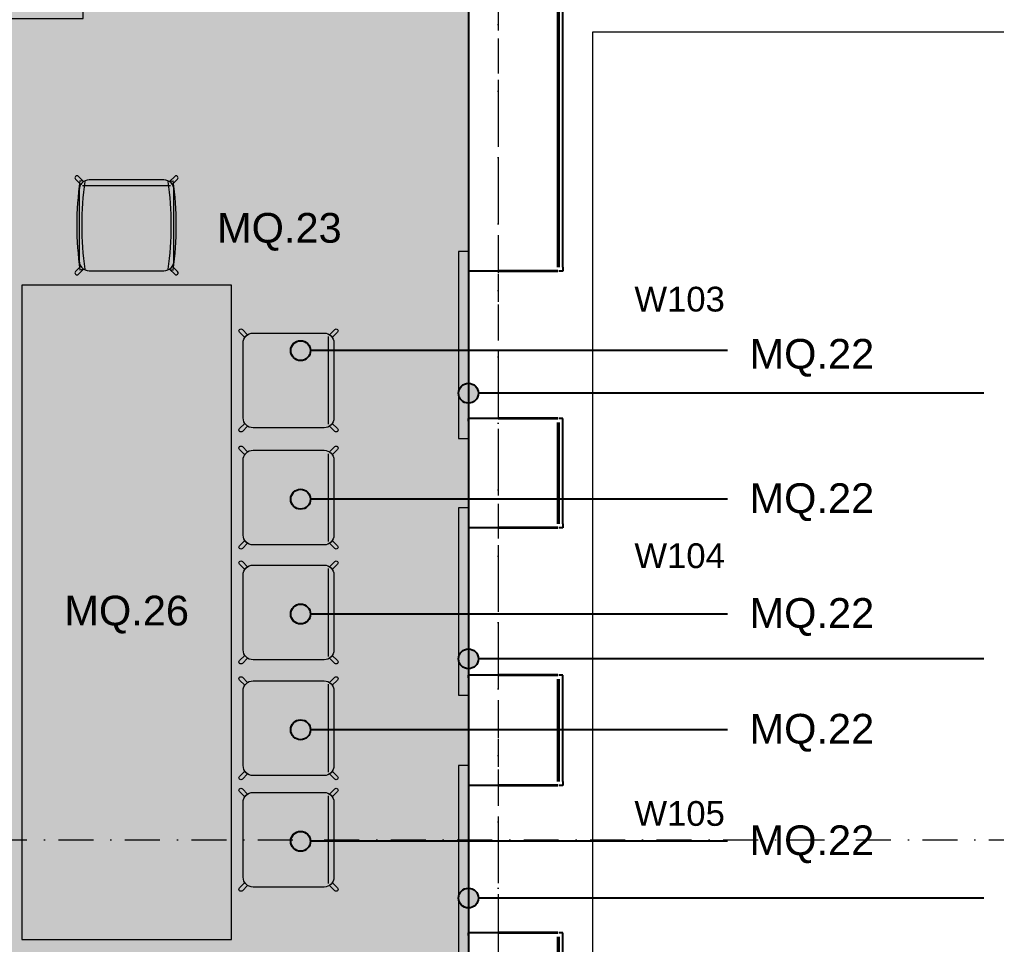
# Model space of a CAD drawing. Header units: millimetres. Extents: x -14278 to 101596, y -22378 to 34603.
# Drawn here: x 25635 to 30563, y 1471 to 6139 of the extents above; entities that cross this region are included whole.
import ezdxf
from ezdxf.enums import TextEntityAlignment as Align

# ---------------------------------------------------------------- set-up
doc = ezdxf.new("R2010")
doc.units = ezdxf.units.MM
doc.header["$MEASUREMENT"] = 0
doc.linetypes.add('Dot & Dashed', pattern=[335.138881, 176.388884, -88.194442, 0, -70.555556])
doc.linetypes.add('Hidden Line', pattern=[195.611112, 141.111112, -54.5])
for name, color, linetype in [('A-Zz_20_10_90-T_TextFFEInternal', 7, 'Continuous'), ('A-Zz_20_10_90-T_TextWindow', 7, 'Continuous'), ('NewA-Ee_25_10-M_WallsExternal', 7, 'Continuous'), ('NewA-Ee_30_40-M_Floors', 7, 'Continuous'), ('NewA-Ee_30_60-M_Pavements', 7, 'Continuous'), ('NewA-Ee_40_20-M_GeneralFFAndEInternalFixed', 7, 'Continuous'), ('NewA-Ee_40_20-M_GeneralFFAndEInternalMovable', 7, 'Continuous'), ('NewA-SL-M_SpacesExternal', 7, 'Continuous'), ('NewA-SL-M_SpacesInternal', 7, 'Continuous'), ('NewA-Ss_30_25-M_CeilingAndSoffitSystems', 7, 'Continuous'), ('NewA-Zz_20_10_90-T_TextFFEInternal', 7, 'Continuous'), ('NewA-Zz_35_40_80-M_GridStructural', 7, 'Continuous'), ('NewA-Zz_50_10_70-P_BoundarySiteRed', 7, 'Continuous'), ('NewA-Zz_50_90_00-M_GrossInternal', 7, 'Continuous')]:
    doc.layers.add(name, color=color, linetype=linetype)
doc.styles.add('GENERATED_STYLE_1', font='')
doc.styles.get('GENERATED_STYLE_1').set_extended_font_data('Arial')

# ---------------------------------------------------------------- blocks, each defined once
blk = doc.blocks.new('Beam_1_1', base_point=(28050, 0))
at = {"layer": 'NewA-Ee_25_10-M_WallsExternal', "color": 6, "linetype": 'Hidden Line', "lineweight": 13}
blk.add_line((28050, 6225.1), (28050, 0), dxfattribs=at)
blk = doc.blocks.new('RECREATION_DINING ROOM_118_18_1', base_point=(18506.4, 5622.1))
at = {"layer": 'NewA-SL-M_SpacesInternal', "color": 253, "linetype": 'Continuous', "lineweight": 13}
blk.add_line((27899.7, 150.3), (27899.7, 6550.3), dxfattribs=at)
at = {"layer": 'NewA-SL-M_SpacesInternal', "color": 5, "lineweight": 70, "style": 'GENERATED_STYLE_1'}
for tag, height, p in [('ROOM_NAME', 200, (16634.6, 5929.9)), ('ROOM_NUMBER', 150, (16634.6, 5627.1)), ('adj_text', 150, (16634.6, 5391.4))]:
    blk.add_attdef(tag, text='', height=height, dxfattribs=at).set_placement(p, align=Align.TOP_LEFT)
blk = doc.blocks.new('BUILDING SITE_Site_28_1', base_point=(-3334.4, -767))
at = {"layer": 'NewA-SL-M_SpacesExternal', "color": 253, "linetype": 'Continuous', "lineweight": 13}
for p, q in [((35324.7, 6075.3), (28524.7, 6075.3)), ((28524.7, 6075.3), (28524.7, -6942.3))]:
    blk.add_line(p, q, dxfattribs=at)
at = {"layer": 'NewA-SL-M_SpacesExternal', "color": 5, "lineweight": 70, "style": 'GENERATED_STYLE_1'}
for tag, height, p in [('ROOM_NAME', 200, (-4325.1, -459.1)), ('ROOM_NUMBER', 150, (-4325.1, -762)), ('adj_text', 150, (-4325.1, -997.7))]:
    blk.add_attdef(tag, text='', height=height, dxfattribs=at).set_placement(p, align=Align.TOP_LEFT)
blk = doc.blocks.new('Mesh_1_1', base_point=(14339.9, 34603))
at = {"layer": 'NewA-Ee_30_60-M_Pavements', "color": 254, "linetype": 'Continuous', "lineweight": 13, "flags": 128}
blk.add_lwpolyline([(14339.9, 34603, -0.414214), (42830.6, 6112.3, -0.414214), (14339.9, -22378.4, -0.414214), (-14150.7, 6112.3, -0.414214)], format="xyb", close=True, dxfattribs=at)
blk.add_lwpolyline([(-474.7, 15724.7), (35324.7, 15724.7), (35324.7, 6075.3), (28524.7, 6075.3), (28524.7, -474.7), (7900.2, -474.7), (7900.2, 2666.8), (6124.7, 2666.8), (6124.7, 1525.3), (1425.3, 1525.3), (1425.3, 6075.3), (-474.7, 6075.3)], close=True, dxfattribs=at)
blk = doc.blocks.new('Slab_4_1', base_point=(11328, 15324.9))
at = {"layer": 'NewA-Ee_30_40-M_Floors', "linetype": 'Continuous', "lineweight": 13}
blk.add_hatch(color=254, dxfattribs=at).paths.add_polyline_path([(11328, 15324.9), (11328, 15099.7), (150.3, 15099.7), (150.3, 9350.5), (-124.9, 9350.5), (-124.9, 8300.5), (150.3, 8300.5), (150.3, 6700.3), (2050.3, 6700.3), (2050.3, 2150.3), (5499.7, 2150.3), (5499.7, 3091.8), (6214.3, 3091.8), (6214.3, 2766.8), (7714.3, 2766.8), (7714.3, 3091.8), (8455.6, 3091.8), (8500.3, 150.3), (16363.1, 150.3), (16363.1, -124.9), (17413.1, -124.9), (17413.1, 150.3), (27899.7, 150.3), (27899.7, 6700.3), (34699.7, 6700.3), (34699.7, 15099.7), (34639.4, 15099.7), (34639.4, 15324.9), (32809.4, 15324.9), (32809.4, 15099.7), (13158, 15099.7), (13158, 15324.9)])
at = {"layer": 'NewA-Ee_30_40-M_Floors', "color": 6, "linetype": 'Continuous', "lineweight": 13, "flags": 128}
blk.add_lwpolyline([(13158, 15099.7), (32809.4, 15099.7), (32809.4, 15324.9), (34639.4, 15324.9), (34639.4, 15099.7), (34699.7, 15099.7), (34699.7, 6700.3), (27899.7, 6700.3), (27899.7, 150.3), (17413.1, 150.3)], dxfattribs=at)
blk = doc.blocks.new('Slab_6_1', base_point=(17273.6, 6550.3))
at = {"layer": 'NewA-Ss_30_25-M_CeilingAndSoffitSystems', "linetype": 'Continuous', "lineweight": 0}
blk.add_hatch(color=255, dxfattribs=at).paths.add_polyline_path([(17273.6, 6550.3), (15249.9, 6550.3), (15249.9, 150.3), (27899.7, 150.3), (27899.7, 6550), (25956, 6550), (25956, 6144.1), (17273.6, 6144.1)])
at = {"layer": 'NewA-Ss_30_25-M_CeilingAndSoffitSystems', "color": 6, "linetype": 'Continuous', "lineweight": 13, "flags": 128}
blk.add_lwpolyline([(17273.6, 6550.3), (17273.6, 6144.1), (25956, 6144.1), (25956, 6550), (27899.7, 6550), (27899.7, 150.3), (15249.9, 150.3), (15249.9, 6550.3)], close=True, dxfattribs=at)
blk = doc.blocks.new('Wall_6_1', base_point=(28050, 6550))
at = {"layer": 'NewA-Ee_25_10-M_WallsExternal', "color": 92, "linetype": 'Continuous', "lineweight": 35}
for p, q in [((28350, 6250), (28350, 4889.2)), ((28074.9, 4869), (28050, 4869)), ((28350, 4869), (28074.9, 4869)), ((28074.9, 4125), (28050, 4125)), ((28350, 4125), (28074.9, 4125)), ((28350, 4104.9), (28350, 3594.4)), ((28074.9, 3574.3), (28050, 3574.3)), ((28350, 3574.3), (28074.9, 3574.3)), ((28074.9, 2830.3), (28050, 2830.3)), ((28350, 2830.3), (28074.9, 2830.3)), ((28350, 2810.2), (28350, 2293.9)), ((28074.9, 2273.8), (28050, 2273.8)), ((28350, 2273.8), (28074.9, 2273.8)), ((28074.9, 1529.8), (28050, 1529.8)), ((28350, 1529.8), (28074.9, 1529.8)), ((28350, 1509.7), (28350, -300))]:
    blk.add_line(p, q, dxfattribs=at)
at = {"layer": 'NewA-Ee_25_10-M_WallsExternal', "linetype": 'Continuous'}
for p, q in [((28354.8, 6245.2), (28354.8, 4889.2)), ((27899.7, 4882), (27899.7, 4869)), ((28374.9, 4889.2), (28374.9, 4869)), ((27916.1, 4869), (27899.7, 4869)), ((27899.7, 4869), (27899.7, 4125)), ((27979.6, 4869), (27916.1, 4869)), ((28024.9, 4869), (27979.6, 4869)), ((28050, 4869), (28024.9, 4869)), ((28374.9, 4869), (28354.8, 4869)), ((27899.7, 4112), (27899.7, 4125)), ((27916.1, 4125), (27899.7, 4125)), ((27979.6, 4125), (27916.1, 4125)), ((28024.9, 4125), (27979.6, 4125)), ((28050, 4125), (28024.9, 4125)), ((28374.9, 4125), (28354.8, 4125)), ((28354.8, 4104.9), (28354.8, 3594.4)), ((28374.9, 4104.9), (28374.9, 4125)), ((27899.7, 3587.3), (27899.7, 3574.3)), ((27916.1, 3574.3), (27899.7, 3574.3)), ((27899.7, 3574.3), (27899.7, 2830.3)), ((27979.6, 3574.3), (27916.1, 3574.3)), ((28024.9, 3574.3), (27979.6, 3574.3)), ((28050, 3574.3), (28024.9, 3574.3)), ((28374.9, 3574.3), (28354.8, 3574.3)), ((28374.9, 3594.4), (28374.9, 3574.3)), ((27899.7, 2817.3), (27899.7, 2830.3)), ((27916.1, 2830.3), (27899.7, 2830.3)), ((27979.6, 2830.3), (27916.1, 2830.3)), ((28024.9, 2830.3), (27979.6, 2830.3)), ((28050, 2830.3), (28024.9, 2830.3)), ((28374.9, 2830.3), (28354.8, 2830.3)), ((28354.8, 2810.2), (28354.8, 2293.9)), ((28374.9, 2810.2), (28374.9, 2830.3)), ((27899.7, 2286.8), (27899.7, 2273.8)), ((27916.1, 2273.8), (27899.7, 2273.8)), ((27899.7, 2273.8), (27899.7, 1529.8)), ((27979.6, 2273.8), (27916.1, 2273.8)), ((28024.9, 2273.8), (27979.6, 2273.8)), ((28050, 2273.8), (28024.9, 2273.8)), ((28374.9, 2273.8), (28354.8, 2273.8)), ((28374.9, 2293.9), (28374.9, 2273.8)), ((27899.7, 1516.8), (27899.7, 1529.8)), ((27916.1, 1529.8), (27899.7, 1529.8)), ((27979.6, 1529.8), (27916.1, 1529.8)), ((28024.9, 1529.8), (27979.6, 1529.8)), ((28050, 1529.8), (28024.9, 1529.8)), ((28374.9, 1529.8), (28354.8, 1529.8)), ((28374.9, 1509.7), (28374.9, 1529.8)), ((28354.8, 1509.7), (28354.8, -304.8))]:
    blk.add_line(p, q, dxfattribs=at)
at = {"layer": 'NewA-Ee_25_10-M_WallsExternal', "linetype": 'Continuous', "flags": 128}
for points in [[(27899.7, 6700.3), (27899.7, 4882)], [(28374.9, 4889.2), (28374.9, 6225.1)], [(27899.7, 4112), (27899.7, 3587.3)], [(28374.9, 3594.4), (28374.9, 4104.9)], [(27899.7, 2817.3), (27899.7, 2286.8)], [(28374.9, 2293.9), (28374.9, 2810.2)], [(27899.7, 1516.8), (27899.7, 150.3)], [(28374.9, -324.9), (28374.9, 1509.7)]]:
    blk.add_lwpolyline(points, dxfattribs=at)
blk = doc.blocks.new('Standard grid marker')
at = {"layer": 'NewA-Zz_35_40_80-M_GridStructural', "color": 6, "linetype": 'Dot & Dashed', "lineweight": 13}
blk.add_line((1000, 0), (18130.8, 0), dxfattribs=at)
at = {"layer": 'NewA-Zz_35_40_80-M_GridStructural', "style": 'GENERATED_STYLE_1'}
blk.add_attdef('AC_MarkerText_1', text='', height=250, rotation=90, dxfattribs=at).set_placement((-250, 14.3), align=Align.MIDDLE_CENTER)
blk = doc.blocks.new('Standard grid marker_2')
at = {"layer": 'NewA-Zz_35_40_80-M_GridStructural', "color": 6, "linetype": 'Dot & Dashed', "lineweight": 13}
blk.add_line((1000, 0), (40175.6, 0), dxfattribs=at)
at = {"layer": 'NewA-Zz_35_40_80-M_GridStructural', "style": 'GENERATED_STYLE_1'}
blk.add_attdef('AC_MarkerText_1', text='', height=250, dxfattribs=at).set_placement((41425.6, 14.3), align=Align.MIDDLE_CENTER)
blk = doc.blocks.new('Dining Table 04 19')
at = {"layer": 'NewA-Ee_40_20-M_GeneralFFAndEInternalMovable', "color": 255, "linetype": 'Continuous', "lineweight": 13}
for p, q in [((2622, 1058.8625), (-680, 1058.8625)), ((-680, 1058.8625), (-680, 0)), ((2622, 0), (2622, 1058.8625)), ((-680, 0), (2622, 0))]:
    blk.add_line(p, q, dxfattribs=at)
at = {"layer": 'NewA-Ee_40_20-M_GeneralFFAndEInternalMovable', "color": 1, "linetype": 'Continuous', "lineweight": 18}
for p, q in [((2622, 1058.8625), (-680, 1058.8625)), ((-680, 1058.8625), (-680, 0)), ((2622, 0), (2622, 1058.8625)), ((-680, 0), (2622, 0))]:
    blk.add_line(p, q, dxfattribs=at)
blk = doc.blocks.new('Chair 05 19')
at = {"layer": 'NewA-Ee_40_20-M_GeneralFFAndEInternalMovable', "color": 1, "linetype": 'Continuous', "lineweight": 18}
for p, q in [((17.1, 497.1), (43.4, 470.7)), ((476.6, 470.7), (502.9, 497.1)), ((29.3, 456.6), (2.9, 482.9)), ((38.5, 451.5), (481.5, 451.5)), ((449, 479), (71, 479)), ((517.1, 482.9), (490.7, 456.6)), ((21, 429), (21, 71)), ((499, 71), (499, 429)), ((29.3, 43.4), (2.9, 17.1)), ((17.1, 2.9), (43.4, 29.3)), ((71, 21), (449, 21)), ((476.6, 29.3), (502.9, 2.9)), ((517.1, 17.1), (490.7, 43.4))]:
    blk.add_line(p, q, dxfattribs=at)
for centre, radius, start, end in [((10, 490), 10, 45, 225), ((510, 490), 10, 315, 135), ((71, 429), 50, 90, 180), ((71, 429), 50, 123.463, 146.537), ((449, 429), 50, 0, 90), ((449, 429), 50, 33.463, 56.537), ((71, 71), 50, 180, 270), ((449, 71), 50, 270, 0), ((10, 10), 10, 135, 315), ((71, 71), 50, 213.463, 236.537), ((449, 71), 50, 303.463, 326.537), ((510, 10), 10, 225, 45)]:
    blk.add_arc(centre, radius, start, end, dxfattribs=at)
blk = doc.blocks.new('Chair 05 19_2')
at = {"layer": 'NewA-Ee_40_20-M_GeneralFFAndEInternalMovable', "color": 1, "linetype": 'Continuous', "lineweight": 18}
for p, q in [((17.1, 497.1), (43.4, 470.7)), ((476.6, 470.7), (502.9, 497.1)), ((29.3, 456.6), (2.9, 482.9)), ((49.8, 471.9), (25.1, 475.4)), ((38.5, 451.5), (481.5, 451.5)), ((449, 479), (71, 479)), ((470.2, 471.9), (494.9, 475.4)), ((517.1, 482.9), (490.7, 456.6)), ((21, 429), (21, 71)), ((499, 71), (499, 429)), ((29.3, 43.4), (2.9, 17.1)), ((17.1, 2.9), (43.4, 29.3)), ((49.8, 28.1), (25.1, 24.6)), ((71, 21), (449, 21)), ((470.2, 28.1), (494.9, 24.6)), ((476.6, 29.3), (502.9, 2.9)), ((517.1, 17.1), (490.7, 43.4))]:
    blk.add_line(p, q, dxfattribs=at)
for centre, radius, start, end in [((10, 490), 10, 45, 225), ((510, 490), 10, 315, 135), ((1622.3, 250), 1613.1, 171.967, 188.033), ((71, 429), 50, 90, 180), ((71, 429), 50, 123.463, 146.537), ((1622.3, 250), 1588.1, 171.967, 188.033), ((449, 429), 50, 0, 90), ((-1102.3, 250), 1588.1, 351.967, 8.033), ((449, 429), 50, 33.463, 56.537), ((-1102.3, 250), 1613.1, 351.967, 8.033), ((71, 71), 50, 180, 270), ((449, 71), 50, 270, 0), ((10, 10), 10, 135, 315), ((71, 71), 50, 213.463, 236.537), ((449, 71), 50, 303.463, 326.537), ((510, 10), 10, 225, 45)]:
    blk.add_arc(centre, radius, start, end, dxfattribs=at)
blk = doc.blocks.new('Venetian Blind 19_2')
at = {"layer": 'NewA-Ee_40_20-M_GeneralFFAndEInternalFixed', "color": 1, "linetype": 'Continuous', "lineweight": 18}
for p, q in [((944, 50), (0, 50)), ((0, 50), (0, 0)), ((944, 0), (944, 50)), ((0, 0), (944, 0))]:
    blk.add_line(p, q, dxfattribs=at)
blk = doc.blocks.new('Line_43_1', base_point=(29206.8, 4468.1))
at = {"layer": 'NewA-Zz_20_10_90-T_TextFFEInternal', "linetype": 'Continuous'}
blk.add_hatch(color=256, dxfattribs=at).paths.add_polyline_path([(27103.1, 4468.1), (27099.3, 4487.3), (27088.4, 4503.5), (27072.2, 4514.3), (27053.1, 4518.1), (27033.9, 4514.3), (27017.7, 4503.5), (27006.9, 4487.3), (27003.1, 4468.1), (27006.9, 4449), (27017.7, 4432.8), (27033.9, 4421.9), (27053.1, 4418.1), (27072.2, 4421.9), (27088.4, 4432.8), (27099.3, 4449)])
blk.add_line((29206.8, 4468.1), (27103.1, 4468.1), dxfattribs=at)
blk.add_circle((27053.1, 4468.1), 50, dxfattribs=at)
blk = doc.blocks.new('Line_44_1', base_point=(29206.8, 3718.4))
at = {"layer": 'NewA-Zz_20_10_90-T_TextFFEInternal', "linetype": 'Continuous'}
blk.add_hatch(color=256, dxfattribs=at).paths.add_polyline_path([(27103.1, 3718.4), (27099.3, 3737.5), (27088.4, 3753.8), (27072.2, 3764.6), (27053.1, 3768.4), (27033.9, 3764.6), (27017.7, 3753.8), (27006.9, 3737.5), (27003.1, 3718.4), (27006.9, 3699.3), (27017.7, 3683.1), (27033.9, 3672.2), (27053.1, 3668.4), (27072.2, 3672.2), (27088.4, 3683.1), (27099.3, 3699.3)])
blk.add_line((29206.8, 3718.4), (27103.1, 3718.4), dxfattribs=at)
blk.add_circle((27053.1, 3718.4), 50, dxfattribs=at)
blk = doc.blocks.new('Line_45_1', base_point=(29206.8, 3139))
at = {"layer": 'NewA-Zz_20_10_90-T_TextFFEInternal', "linetype": 'Continuous'}
blk.add_hatch(color=256, dxfattribs=at).paths.add_polyline_path([(27103.1, 3139), (27099.3, 3158.1), (27088.4, 3174.3), (27072.2, 3185.2), (27053.1, 3189), (27033.9, 3185.2), (27017.7, 3174.3), (27006.9, 3158.1), (27003.1, 3139), (27006.9, 3119.8), (27017.7, 3103.6), (27033.9, 3092.8), (27053.1, 3089), (27072.2, 3092.8), (27088.4, 3103.6), (27099.3, 3119.8)])
blk.add_line((29206.8, 3139), (27103.1, 3139), dxfattribs=at)
blk.add_circle((27053.1, 3139), 50, dxfattribs=at)
blk = doc.blocks.new('Line_46_1', base_point=(29206.8, 2554.8))
at = {"layer": 'NewA-Zz_20_10_90-T_TextFFEInternal', "linetype": 'Continuous'}
blk.add_hatch(color=256, dxfattribs=at).paths.add_polyline_path([(27103.1, 2554.8), (27099.3, 2573.9), (27088.4, 2590.1), (27072.2, 2601), (27053.1, 2604.8), (27033.9, 2601), (27017.7, 2590.1), (27006.9, 2573.9), (27003.1, 2554.8), (27006.9, 2535.6), (27017.7, 2519.4), (27033.9, 2508.6), (27053.1, 2504.8), (27072.2, 2508.6), (27088.4, 2519.4), (27099.3, 2535.6)])
blk.add_line((29206.8, 2554.8), (27103.1, 2554.8), dxfattribs=at)
blk.add_circle((27053.1, 2554.8), 50, dxfattribs=at)
blk = doc.blocks.new('Line_47_1', base_point=(29206.8, 1992))
at = {"layer": 'NewA-Zz_20_10_90-T_TextFFEInternal', "linetype": 'Continuous'}
blk.add_hatch(color=256, dxfattribs=at).paths.add_polyline_path([(27103.1, 1992), (27099.3, 2011.1), (27088.4, 2027.3), (27072.2, 2038.2), (27053.1, 2042), (27033.9, 2038.2), (27017.7, 2027.3), (27006.9, 2011.1), (27003.1, 1992), (27006.9, 1972.8), (27017.7, 1956.6), (27033.9, 1945.8), (27053.1, 1942), (27072.2, 1945.8), (27088.4, 1956.6), (27099.3, 1972.8)])
blk.add_line((29206.8, 1992), (27103.1, 1992), dxfattribs=at)
blk.add_circle((27053.1, 1992), 50, dxfattribs=at)
blk = doc.blocks.new('Line_60_1', base_point=(30499, 1705.6))
at = {"layer": 'NewA-Zz_20_10_90-T_TextFFEInternal', "linetype": 'Continuous'}
blk.add_hatch(color=256, dxfattribs=at).paths.add_polyline_path([(27949.7, 1705.6), (27945.9, 1724.7), (27935.1, 1740.9), (27918.8, 1751.8), (27899.7, 1755.6), (27880.6, 1751.8), (27864.4, 1740.9), (27853.5, 1724.7), (27849.7, 1705.6), (27853.5, 1686.4), (27864.4, 1670.2), (27880.6, 1659.4), (27899.7, 1655.6), (27918.8, 1659.4), (27935.1, 1670.2), (27945.9, 1686.4)])
blk.add_line((30499, 1705.6), (27949.7, 1705.6), dxfattribs=at)
blk.add_circle((27899.7, 1705.6), 50, dxfattribs=at)
blk = doc.blocks.new('Line_61_1', base_point=(30499, 2912.9))
at = {"layer": 'NewA-Zz_20_10_90-T_TextFFEInternal', "linetype": 'Continuous'}
blk.add_hatch(color=256, dxfattribs=at).paths.add_polyline_path([(27949.7, 2912.9), (27945.9, 2932), (27935.1, 2948.3), (27918.8, 2959.1), (27899.7, 2962.9), (27880.6, 2959.1), (27864.4, 2948.3), (27853.5, 2932), (27849.7, 2912.9), (27853.5, 2893.8), (27864.4, 2877.6), (27880.6, 2866.7), (27899.7, 2862.9), (27918.8, 2866.7), (27935.1, 2877.6), (27945.9, 2893.8)])
blk.add_line((30499, 2912.9), (27949.7, 2912.9), dxfattribs=at)
blk.add_circle((27899.7, 2912.9), 50, dxfattribs=at)
blk = doc.blocks.new('Line_62_1', base_point=(30499, 4253.3))
at = {"layer": 'NewA-Zz_20_10_90-T_TextFFEInternal', "linetype": 'Continuous'}
blk.add_hatch(color=256, dxfattribs=at).paths.add_polyline_path([(27949.7, 4253.3), (27945.9, 4272.4), (27935.1, 4288.6), (27918.8, 4299.5), (27899.7, 4303.3), (27880.6, 4299.5), (27864.4, 4288.6), (27853.5, 4272.4), (27849.7, 4253.3), (27853.5, 4234.1), (27864.4, 4217.9), (27880.6, 4207.1), (27899.7, 4203.3), (27918.8, 4207.1), (27935.1, 4217.9), (27945.9, 4234.1)])
blk.add_line((30499, 4253.3), (27949.7, 4253.3), dxfattribs=at)
blk.add_circle((27899.7, 4253.3), 50, dxfattribs=at)
blk = doc.blocks.new('Label_3_1', base_point=(28539.9, 4869))
at = {"layer": 'A-Zz_20_10_90-T_TextWindow', "insert": (28964.9, 4790.5), "char_height": 125, "attachment_point": 2, "style": 'GENERATED_STYLE_1'}
blk.add_mtext('\\fArial|b0|i0|c0|p34;W103\\fArial|b0|i0|c0|p34;\\fArial|b0|i0|c0|p34;\\fArial|b0|i0|c0|p34;\\fArial|b0|i0|c0|p34;\\fArial|b0|i0|c0|p34;\\fArial|b0|i0|c0|p34;\\fArial|b0|i0|c0|p34;\\fArial|b0|i0|c0|p34;\\fArial|b0|i0|c0|p34;\\fArial|b0|i0|c0|p34;\\fArial|b0|i0|c0|p34;\\fArial|b0|i0|c0|p34;\\fArial|b0|i0|c0|p34;\\fArial|b0|i0|c0|p34;\\fArial|b0|i0|c0|p34;\\fArial|b0|i0|c0|p34;\\fArial|b0|i0|c0|p34;\\fArial|b0|i0|c0|p34;\\fArial|b0|i0|c0|p34;\\fArial|b0|i0|c0|p34;\\fArial|b0|i0|c0|p34;\\fArial|b0|i0|c0|p34;\\fArial|b0|i0|c0|p34;\\fArial|b0|i0|c0|p34;\\fArial|b0|i0|c0|p34;\\fArial|b0|i0|c0|p34;\\fArial|b0|i0|c0|p34;\\fArial|b0|i0|c0|p34;\\fArial|b0|i0|c0|p34;}', dxfattribs=at)
blk = doc.blocks.new('Label_4_1', base_point=(28539.9, 3574.3))
at = {"layer": 'A-Zz_20_10_90-T_TextWindow', "insert": (28964.9, 3495.8), "char_height": 125, "attachment_point": 2, "style": 'GENERATED_STYLE_1'}
blk.add_mtext('\\fArial|b0|i0|c0|p34;W104\\fArial|b0|i0|c0|p34;\\fArial|b0|i0|c0|p34;\\fArial|b0|i0|c0|p34;\\fArial|b0|i0|c0|p34;\\fArial|b0|i0|c0|p34;\\fArial|b0|i0|c0|p34;\\fArial|b0|i0|c0|p34;\\fArial|b0|i0|c0|p34;\\fArial|b0|i0|c0|p34;\\fArial|b0|i0|c0|p34;\\fArial|b0|i0|c0|p34;\\fArial|b0|i0|c0|p34;\\fArial|b0|i0|c0|p34;\\fArial|b0|i0|c0|p34;\\fArial|b0|i0|c0|p34;\\fArial|b0|i0|c0|p34;\\fArial|b0|i0|c0|p34;\\fArial|b0|i0|c0|p34;\\fArial|b0|i0|c0|p34;\\fArial|b0|i0|c0|p34;\\fArial|b0|i0|c0|p34;\\fArial|b0|i0|c0|p34;\\fArial|b0|i0|c0|p34;\\fArial|b0|i0|c0|p34;\\fArial|b0|i0|c0|p34;\\fArial|b0|i0|c0|p34;\\fArial|b0|i0|c0|p34;\\fArial|b0|i0|c0|p34;\\fArial|b0|i0|c0|p34;}', dxfattribs=at)
blk = doc.blocks.new('Label_5_1', base_point=(28539.9, 2273.8))
at = {"layer": 'A-Zz_20_10_90-T_TextWindow', "insert": (28964.9, 2195.2), "char_height": 125, "attachment_point": 2, "style": 'GENERATED_STYLE_1'}
blk.add_mtext('\\fArial|b0|i0|c0|p34;W105\\fArial|b0|i0|c0|p34;\\fArial|b0|i0|c0|p34;\\fArial|b0|i0|c0|p34;\\fArial|b0|i0|c0|p34;\\fArial|b0|i0|c0|p34;\\fArial|b0|i0|c0|p34;\\fArial|b0|i0|c0|p34;\\fArial|b0|i0|c0|p34;\\fArial|b0|i0|c0|p34;\\fArial|b0|i0|c0|p34;\\fArial|b0|i0|c0|p34;\\fArial|b0|i0|c0|p34;\\fArial|b0|i0|c0|p34;\\fArial|b0|i0|c0|p34;\\fArial|b0|i0|c0|p34;\\fArial|b0|i0|c0|p34;\\fArial|b0|i0|c0|p34;\\fArial|b0|i0|c0|p34;\\fArial|b0|i0|c0|p34;\\fArial|b0|i0|c0|p34;\\fArial|b0|i0|c0|p34;\\fArial|b0|i0|c0|p34;\\fArial|b0|i0|c0|p34;\\fArial|b0|i0|c0|p34;\\fArial|b0|i0|c0|p34;\\fArial|b0|i0|c0|p34;\\fArial|b0|i0|c0|p34;\\fArial|b0|i0|c0|p34;\\fArial|b0|i0|c0|p34;}', dxfattribs=at)
blk = doc.blocks.new('Label_59_1', base_point=(25750.8, 3315.7))
at = {"layer": 'A-Zz_20_10_90-T_TextFFEInternal', "insert": (26175.8, 3231.4), "char_height": 150, "attachment_point": 2, "style": 'GENERATED_STYLE_1'}
blk.add_mtext('\\fArial|b0|i0|c0|p34;MQ.26\\fArial|b0|i0|c0|p34;\\fArial|b0|i0|c0|p34;\\fArial|b0|i0|c0|p34;\\fArial|b0|i0|c0|p34;\\fArial|b0|i0|c0|p34;\\fArial|b0|i0|c0|p34;\\fArial|b0|i0|c0|p34;\\fArial|b0|i0|c0|p34;\\fArial|b0|i0|c0|p34;\\fArial|b0|i0|c0|p34;\\fArial|b0|i0|c0|p34;\\fArial|b0|i0|c0|p34;\\fArial|b0|i0|c0|p34;\\fArial|b0|i0|c0|p34;\\fArial|b0|i0|c0|p34;\\fArial|b0|i0|c0|p34;\\fArial|b0|i0|c0|p34;\\fArial|b0|i0|c0|p34;\\fArial|b0|i0|c0|p34;\\fArial|b0|i0|c0|p34;\\fArial|b0|i0|c0|p34;\\fArial|b0|i0|c0|p34;\\fArial|b0|i0|c0|p34;\\fArial|b0|i0|c0|p34;\\fArial|b0|i0|c0|p34;\\fArial|b0|i0|c0|p34;\\fArial|b0|i0|c0|p34;\\fArial|b0|i0|c0|p34;\\fArial|b0|i0|c0|p34;}', dxfattribs=at)
blk = doc.blocks.new('Label_66_1', base_point=(29206.8, 2156.6))
at = {"layer": 'A-Zz_20_10_90-T_TextFFEInternal', "insert": (29631.8, 2072.3), "char_height": 150, "attachment_point": 2, "style": 'GENERATED_STYLE_1'}
blk.add_mtext('\\fArial|b0|i0|c0|p34;MQ.22\\fArial|b0|i0|c0|p34;\\fArial|b0|i0|c0|p34;\\fArial|b0|i0|c0|p34;\\fArial|b0|i0|c0|p34;\\fArial|b0|i0|c0|p34;\\fArial|b0|i0|c0|p34;\\fArial|b0|i0|c0|p34;\\fArial|b0|i0|c0|p34;\\fArial|b0|i0|c0|p34;\\fArial|b0|i0|c0|p34;\\fArial|b0|i0|c0|p34;\\fArial|b0|i0|c0|p34;\\fArial|b0|i0|c0|p34;\\fArial|b0|i0|c0|p34;\\fArial|b0|i0|c0|p34;\\fArial|b0|i0|c0|p34;\\fArial|b0|i0|c0|p34;\\fArial|b0|i0|c0|p34;\\fArial|b0|i0|c0|p34;\\fArial|b0|i0|c0|p34;\\fArial|b0|i0|c0|p34;\\fArial|b0|i0|c0|p34;\\fArial|b0|i0|c0|p34;\\fArial|b0|i0|c0|p34;\\fArial|b0|i0|c0|p34;\\fArial|b0|i0|c0|p34;\\fArial|b0|i0|c0|p34;\\fArial|b0|i0|c0|p34;\\fArial|b0|i0|c0|p34;}', dxfattribs=at)
blk = doc.blocks.new('Label_67_1', base_point=(29206.8, 2719.4))
at = {"layer": 'A-Zz_20_10_90-T_TextFFEInternal', "insert": (29631.8, 2635.1), "char_height": 150, "attachment_point": 2, "style": 'GENERATED_STYLE_1'}
blk.add_mtext('\\fArial|b0|i0|c0|p34;MQ.22\\fArial|b0|i0|c0|p34;\\fArial|b0|i0|c0|p34;\\fArial|b0|i0|c0|p34;\\fArial|b0|i0|c0|p34;\\fArial|b0|i0|c0|p34;\\fArial|b0|i0|c0|p34;\\fArial|b0|i0|c0|p34;\\fArial|b0|i0|c0|p34;\\fArial|b0|i0|c0|p34;\\fArial|b0|i0|c0|p34;\\fArial|b0|i0|c0|p34;\\fArial|b0|i0|c0|p34;\\fArial|b0|i0|c0|p34;\\fArial|b0|i0|c0|p34;\\fArial|b0|i0|c0|p34;\\fArial|b0|i0|c0|p34;\\fArial|b0|i0|c0|p34;\\fArial|b0|i0|c0|p34;\\fArial|b0|i0|c0|p34;\\fArial|b0|i0|c0|p34;\\fArial|b0|i0|c0|p34;\\fArial|b0|i0|c0|p34;\\fArial|b0|i0|c0|p34;\\fArial|b0|i0|c0|p34;\\fArial|b0|i0|c0|p34;\\fArial|b0|i0|c0|p34;\\fArial|b0|i0|c0|p34;\\fArial|b0|i0|c0|p34;\\fArial|b0|i0|c0|p34;}', dxfattribs=at)
blk = doc.blocks.new('Label_68_1', base_point=(29206.8, 3303.6))
at = {"layer": 'A-Zz_20_10_90-T_TextFFEInternal', "insert": (29631.8, 3219.3), "char_height": 150, "attachment_point": 2, "style": 'GENERATED_STYLE_1'}
blk.add_mtext('\\fArial|b0|i0|c0|p34;MQ.22\\fArial|b0|i0|c0|p34;\\fArial|b0|i0|c0|p34;\\fArial|b0|i0|c0|p34;\\fArial|b0|i0|c0|p34;\\fArial|b0|i0|c0|p34;\\fArial|b0|i0|c0|p34;\\fArial|b0|i0|c0|p34;\\fArial|b0|i0|c0|p34;\\fArial|b0|i0|c0|p34;\\fArial|b0|i0|c0|p34;\\fArial|b0|i0|c0|p34;\\fArial|b0|i0|c0|p34;\\fArial|b0|i0|c0|p34;\\fArial|b0|i0|c0|p34;\\fArial|b0|i0|c0|p34;\\fArial|b0|i0|c0|p34;\\fArial|b0|i0|c0|p34;\\fArial|b0|i0|c0|p34;\\fArial|b0|i0|c0|p34;\\fArial|b0|i0|c0|p34;\\fArial|b0|i0|c0|p34;\\fArial|b0|i0|c0|p34;\\fArial|b0|i0|c0|p34;\\fArial|b0|i0|c0|p34;\\fArial|b0|i0|c0|p34;\\fArial|b0|i0|c0|p34;\\fArial|b0|i0|c0|p34;\\fArial|b0|i0|c0|p34;\\fArial|b0|i0|c0|p34;}', dxfattribs=at)
blk = doc.blocks.new('Label_69_1', base_point=(29206.8, 3883.1))
at = {"layer": 'A-Zz_20_10_90-T_TextFFEInternal', "insert": (29631.8, 3798.8), "char_height": 150, "attachment_point": 2, "style": 'GENERATED_STYLE_1'}
blk.add_mtext('\\fArial|b0|i0|c0|p34;MQ.22\\fArial|b0|i0|c0|p34;\\fArial|b0|i0|c0|p34;\\fArial|b0|i0|c0|p34;\\fArial|b0|i0|c0|p34;\\fArial|b0|i0|c0|p34;\\fArial|b0|i0|c0|p34;\\fArial|b0|i0|c0|p34;\\fArial|b0|i0|c0|p34;\\fArial|b0|i0|c0|p34;\\fArial|b0|i0|c0|p34;\\fArial|b0|i0|c0|p34;\\fArial|b0|i0|c0|p34;\\fArial|b0|i0|c0|p34;\\fArial|b0|i0|c0|p34;\\fArial|b0|i0|c0|p34;\\fArial|b0|i0|c0|p34;\\fArial|b0|i0|c0|p34;\\fArial|b0|i0|c0|p34;\\fArial|b0|i0|c0|p34;\\fArial|b0|i0|c0|p34;\\fArial|b0|i0|c0|p34;\\fArial|b0|i0|c0|p34;\\fArial|b0|i0|c0|p34;\\fArial|b0|i0|c0|p34;\\fArial|b0|i0|c0|p34;\\fArial|b0|i0|c0|p34;\\fArial|b0|i0|c0|p34;\\fArial|b0|i0|c0|p34;\\fArial|b0|i0|c0|p34;}', dxfattribs=at)
blk = doc.blocks.new('Label_70_1', base_point=(29206.8, 4611.4))
at = {"layer": 'A-Zz_20_10_90-T_TextFFEInternal', "insert": (29631.8, 4527.1), "char_height": 150, "attachment_point": 2, "style": 'GENERATED_STYLE_1'}
blk.add_mtext('\\fArial|b0|i0|c0|p34;MQ.22\\fArial|b0|i0|c0|p34;\\fArial|b0|i0|c0|p34;\\fArial|b0|i0|c0|p34;\\fArial|b0|i0|c0|p34;\\fArial|b0|i0|c0|p34;\\fArial|b0|i0|c0|p34;\\fArial|b0|i0|c0|p34;\\fArial|b0|i0|c0|p34;\\fArial|b0|i0|c0|p34;\\fArial|b0|i0|c0|p34;\\fArial|b0|i0|c0|p34;\\fArial|b0|i0|c0|p34;\\fArial|b0|i0|c0|p34;\\fArial|b0|i0|c0|p34;\\fArial|b0|i0|c0|p34;\\fArial|b0|i0|c0|p34;\\fArial|b0|i0|c0|p34;\\fArial|b0|i0|c0|p34;\\fArial|b0|i0|c0|p34;\\fArial|b0|i0|c0|p34;\\fArial|b0|i0|c0|p34;\\fArial|b0|i0|c0|p34;\\fArial|b0|i0|c0|p34;\\fArial|b0|i0|c0|p34;\\fArial|b0|i0|c0|p34;\\fArial|b0|i0|c0|p34;\\fArial|b0|i0|c0|p34;\\fArial|b0|i0|c0|p34;\\fArial|b0|i0|c0|p34;}', dxfattribs=at)
blk = doc.blocks.new('Label_71_1', base_point=(26520.9, 5247.1))
at = {"layer": 'A-Zz_20_10_90-T_TextFFEInternal', "insert": (26945.9, 5162.8), "char_height": 150, "attachment_point": 2, "style": 'GENERATED_STYLE_1'}
blk.add_mtext('\\fArial|b0|i0|c0|p34;MQ.23\\fArial|b0|i0|c0|p34;\\fArial|b0|i0|c0|p34;\\fArial|b0|i0|c0|p34;\\fArial|b0|i0|c0|p34;\\fArial|b0|i0|c0|p34;\\fArial|b0|i0|c0|p34;\\fArial|b0|i0|c0|p34;\\fArial|b0|i0|c0|p34;\\fArial|b0|i0|c0|p34;\\fArial|b0|i0|c0|p34;\\fArial|b0|i0|c0|p34;\\fArial|b0|i0|c0|p34;\\fArial|b0|i0|c0|p34;\\fArial|b0|i0|c0|p34;\\fArial|b0|i0|c0|p34;\\fArial|b0|i0|c0|p34;\\fArial|b0|i0|c0|p34;\\fArial|b0|i0|c0|p34;\\fArial|b0|i0|c0|p34;\\fArial|b0|i0|c0|p34;\\fArial|b0|i0|c0|p34;\\fArial|b0|i0|c0|p34;\\fArial|b0|i0|c0|p34;\\fArial|b0|i0|c0|p34;\\fArial|b0|i0|c0|p34;\\fArial|b0|i0|c0|p34;\\fArial|b0|i0|c0|p34;\\fArial|b0|i0|c0|p34;\\fArial|b0|i0|c0|p34;}', dxfattribs=at)

msp = doc.modelspace()

# ---------------------------------------------------------------- hatches: boundary and pattern name
at = {"layer": 'NewA-Zz_50_90_00-M_GrossInternal', "linetype": 'Continuous', "lineweight": 140}
msp.add_hatch(color=1, dxfattribs=at).paths.add_polyline_path([(150.3, 15099.7), (34699.7, 15099.7), (34699.7, 6700.3), (27899.7, 6700.3), (27899.7, 150.3), (8500.3, 150.3), (8500.3, 3091.8), (5499.7, 3091.8), (5499.7, 2150.3), (2050.3, 2150.3), (2050.3, 6700.3), (150.3, 6700.3)])

# ---------------------------------------------------------------- linework, layer by layer
at = {"layer": 'NewA-Zz_50_10_70-P_BoundarySiteRed', "color": 1, "linetype": 'Continuous', "lineweight": 140}
msp.add_circle((14339.9, 6112.3), 28490.7, dxfattribs=at)
at = {"layer": 'NewA-Zz_50_90_00-M_GrossInternal', "linetype": 'Continuous', "flags": 128}
msp.add_lwpolyline([(150.3, 15099.7), (34699.7, 15099.7), (34699.7, 6700.3), (27899.7, 6700.3), (27899.7, 150.3), (8500.3, 150.3), (8500.3, 3091.8), (5499.7, 3091.8), (5499.7, 2150.3), (2050.3, 2150.3), (2050.3, 6700.3), (150.3, 6700.3)], close=True, dxfattribs=at)

# ---------------------------------------------------------------- block references
at = {"layer": 'A-Zz_20_10_90-T_TextFFEInternal', "color": 6, "linetype": 'Continuous', "lineweight": 13}
for name, p in [('Label_71_1', (26520.9, 5247.1)), ('Label_70_1', (29206.8, 4611.4)), ('Label_69_1', (29206.8, 3883.1)), ('Label_59_1', (25750.8, 3315.7)), ('Label_68_1', (29206.8, 3303.6)), ('Label_67_1', (29206.8, 2719.4)), ('Label_66_1', (29206.8, 2156.6))]:
    msp.add_blockref(name, p, dxfattribs=at)
at = {"layer": 'A-Zz_20_10_90-T_TextWindow', "color": 6, "linetype": 'Continuous', "lineweight": 13}
for name, p in [('Label_3_1', (28539.9, 4869)), ('Label_4_1', (28539.9, 3574.3)), ('Label_5_1', (28539.9, 2273.8))]:
    msp.add_blockref(name, p, dxfattribs=at)
at = {"layer": 'NewA-Ee_25_10-M_WallsExternal', "color": 92, "lineweight": 35}
msp.add_blockref('Wall_6_1', (28050, 6550), dxfattribs=at)
at = {"layer": 'NewA-Ee_25_10-M_WallsExternal', "color": 6, "lineweight": 13}
msp.add_blockref('Beam_1_1', (28050, 0), dxfattribs=at)
at = {"layer": 'NewA-Ee_30_40-M_Floors', "color": 6, "linetype": 'Continuous', "lineweight": 13}
msp.add_blockref('Slab_4_1', (11328, 15324.9), dxfattribs=at)
at = {"layer": 'NewA-Ee_30_60-M_Pavements', "color": 254, "lineweight": 13}
msp.add_blockref('Mesh_1_1', (14339.9, 34603), dxfattribs=at)
at = {"layer": 'NewA-Ee_40_20-M_GeneralFFAndEInternalFixed', "color": 6, "linetype": 'Continuous', "lineweight": 13, "zscale": 1000, "rotation": 90}
for p in [(27899.7, 4025), (27899.7, 2730.3), (27899.7, 1429.8)]:
    msp.add_blockref('Venetian Blind 19_2', p, dxfattribs=at)
at = {"layer": 'NewA-Ee_40_20-M_GeneralFFAndEInternalMovable', "color": 6, "linetype": 'Continuous', "lineweight": 13, "zscale": 1000}
msp.add_blockref('Chair 05 19_2', (25915, 4850.4), dxfattribs=at)
at = {"layer": 'NewA-Ee_40_20-M_GeneralFFAndEInternalMovable', "color": 6, "linetype": 'Continuous', "lineweight": 13, "zscale": 1000, "rotation": 270}
msp.add_blockref('Dining Table 04 19', (25646.4, 4118.8), dxfattribs=at)
at = {"layer": 'NewA-Ee_40_20-M_GeneralFFAndEInternalMovable', "color": 6, "linetype": 'Continuous', "lineweight": 13, "xscale": -1, "zscale": 1000, "rotation": 270}
for p in [(26742.2, 4057.8), (26742.2, 3466.5), (26742.2, 2887), (26742.2, 2302.8), (26742.2, 1740)]:
    msp.add_blockref('Chair 05 19', p, dxfattribs=at)
at = {"layer": 'NewA-SL-M_SpacesExternal', "linetype": 'Continuous'}
msp.add_blockref('BUILDING SITE_Site_28_1', (-3334.4, -767), dxfattribs=at)
at = {"layer": 'NewA-SL-M_SpacesInternal', "linetype": 'Continuous'}
msp.add_blockref('RECREATION_DINING ROOM_118_18_1', (18506.4, 5622.1), dxfattribs=at)
at = {"layer": 'NewA-Ss_30_25-M_CeilingAndSoffitSystems', "color": 6, "linetype": 'Continuous', "lineweight": 13}
msp.add_blockref('Slab_6_1', (17273.6, 6550.3), dxfattribs=at)
at = {"layer": 'NewA-Zz_20_10_90-T_TextFFEInternal', "linetype": 'Continuous'}
for name, p in [('Line_43_1', (29206.8, 4468.1)), ('Line_62_1', (30499, 4253.3)), ('Line_44_1', (29206.8, 3718.4)), ('Line_45_1', (29206.8, 3139)), ('Line_61_1', (30499, 2912.9)), ('Line_46_1', (29206.8, 2554.8)), ('Line_47_1', (29206.8, 1992)), ('Line_60_1', (30499, 1705.6))]:
    msp.add_blockref(name, p, dxfattribs=at)
at = {"layer": 'NewA-Zz_35_40_80-M_GridStructural', "color": 1, "linetype": 'Continuous', "lineweight": 18, "zscale": 1000, "rotation": 270}
msp.add_blockref('Standard grid marker', (28050, 17770.2), dxfattribs=at)
at = {"layer": 'NewA-Zz_35_40_80-M_GridStructural', "color": 1, "linetype": 'Continuous', "lineweight": 18, "zscale": 1000}
msp.add_blockref('Standard grid marker_2', (-1652.3, 2000), dxfattribs=at)

doc.saveas('drawing.dxf')
